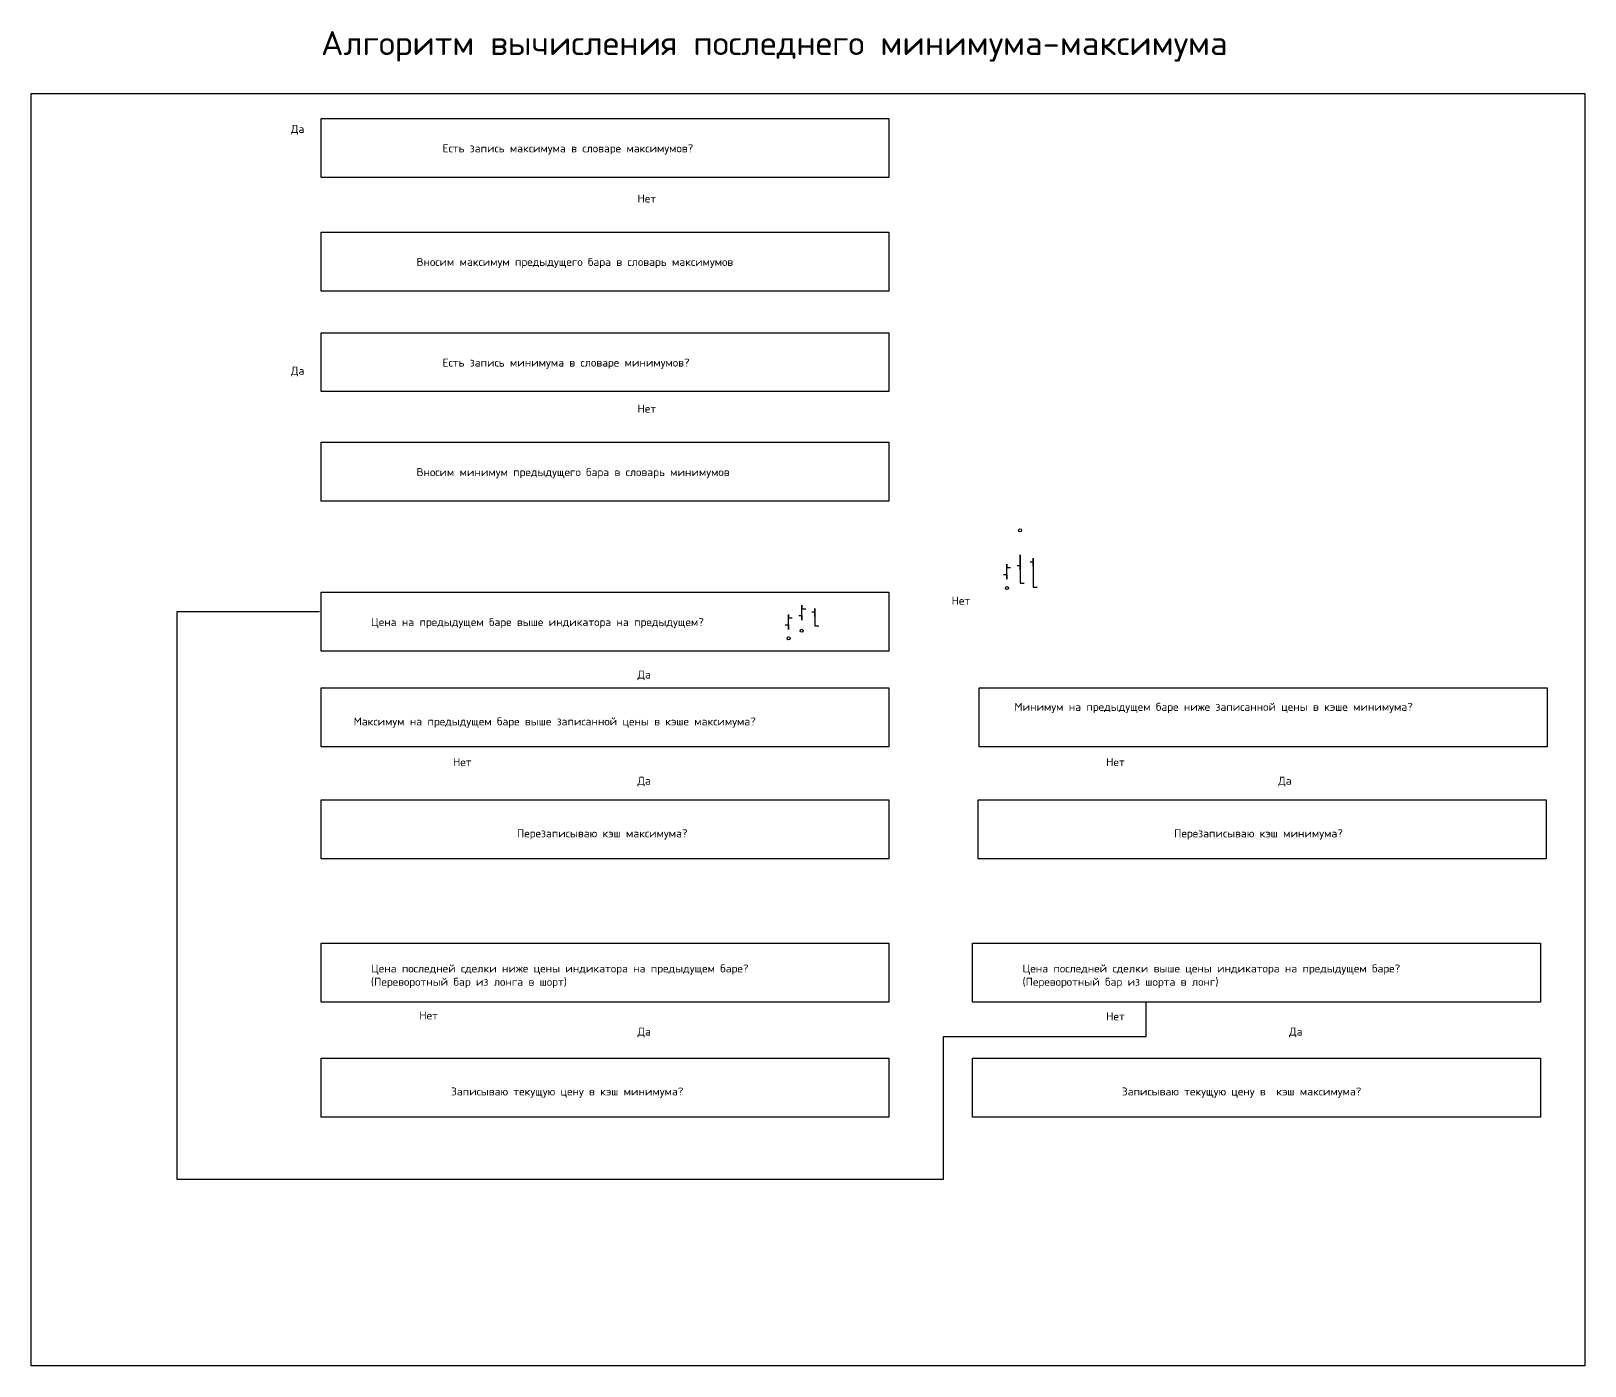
# Model space of a CAD drawing. Header units: metres. Extents: x 5387 to 32417, y 4252 to 8204.
# Drawn here: x 26497 to 28439, y 4895 to 6563 of the extents above; entities that cross this region are included whole.
import ezdxf

# ---------------------------------------------------------------- set-up
doc = ezdxf.new("R2010")
doc.units = ezdxf.units.M
doc.styles.get("Standard").update_dxf_attribs({"font": 'simplex.shx'})

msp = doc.modelspace()

# ---------------------------------------------------------------- linework, layer by layer
for points in [[(26497.1, 6485.1), (28439.1, 6485.1), (28439.1, 4895.5), (26497.1, 4895.5)], [(26859.5, 6453.9), (27569.2, 6453.9), (27569.2, 6380.2), (26859.5, 6380.2)], [(26859.5, 6312), (27569.2, 6312), (27569.2, 6238.3), (26859.5, 6238.3)], [(26859.5, 6186.2), (27569.2, 6186.2), (27569.2, 6112.6), (26859.5, 6112.6)], [(26859.5, 6049.4), (27569.2, 6049.4), (27569.2, 5975.7), (26859.5, 5975.7)], [(26859.5, 5862.1), (27569.2, 5862.1), (27569.2, 5788.4), (26859.5, 5788.4)], [(26859.5, 5742.4), (27569.2, 5742.4), (27569.2, 5668.7), (26859.5, 5668.7)], [(27682, 5742.4), (28391.8, 5742.4), (28391.8, 5668.7), (27682, 5668.7)], [(26859.5, 5602.6), (27569.2, 5602.6), (27569.2, 5528.9), (26859.5, 5528.9)], [(27680.8, 5602.6), (28390.5, 5602.6), (28390.5, 5528.9), (27680.8, 5528.9)], [(26859.5, 5423.6), (27569.2, 5423.6), (27569.2, 5350), (26859.5, 5350)], [(27673.8, 5423.6), (28383.6, 5423.6), (28383.6, 5350), (27673.8, 5350)], [(26859.5, 5280.1), (27569.2, 5280.1), (27569.2, 5206.4), (26859.5, 5206.4)], [(27673.8, 5280.1), (28383.6, 5280.1), (28383.6, 5206.4), (27673.8, 5206.4)]]:
    msp.add_lwpolyline(points, close=True)
at = {"flags": 128}
for points in [[(26859.3, 6167.8, 0, 10, 0), (26831.3, 6167.8, 0, 0, 0), (26796, 6167.8, 0, 0, 0), (26796, 6423, 0, 0, 0), (26858.1, 6423, 0, 0, 0)], [(27233, 6318.7, 0, 10, 0), (27233, 6338.8, 0, 0, 0), (27233, 6376, 0, 0, 0)], [(27233, 6191, 0, 10, 0), (27233, 6211.1, 0, 0, 0), (27233, 6248.3, 0, 0, 0)], [(27019.6, 5859.5, 0, 10, 0), (27019.6, 5889.5, 0, 0, 0), (27019.6, 5915.8, 0, 0, 0), (26796.9, 5915.8, 0, 0, 0), (26796.9, 6127.2, 0, 0, 0), (26860.6, 6127.2, 0, 0, 0)], [(27233, 6056.2, 0, 10, 0), (27233, 6076.2, 0, 0, 0), (27233, 6113.5, 0, 0, 0)], [(27233, 5867, 0, 10, 0), (27233, 5887, 0, 0, 0), (27233, 5973.3, 0, 0, 0)], [(26858.1, 5855.7, 0, 10, 0), (26823.1, 5855.7, 0, 0, 0), (26636.7, 5855.7, 0, 0, 0), (26636.7, 5055, 0, 0, 0), (28055.9, 5055, 0, 0, 0), (28055.9, 5215.6, 0, 0, 0)], [(27769.2, 5744.6, 0, 10, 0), (27769.2, 5760.7, 0, 0, 0), (27769.2, 5838.2, 0, 0, 0), (27569.7, 5838.2, 0, 0, 0)], [(26857.1, 5819.6, 0, 10, 0), (26825.4, 5819.6, 0, 0, 0), (26720.1, 5819.6, 0, 0, 0), (26720.1, 5173.6, 0, 0, 0), (27236.1, 5173.6, 0, 0, 0), (27236.1, 5201.4, 0, 0, 0)], [(27233, 5744.6, 0, 10, 0), (27233, 5764.6, 0, 0, 0), (27233, 5801.8, 0, 0, 0)], [(26857.8, 5799.6, 0, 10, 0), (26826.1, 5799.6, 0, 0, 0), (26772.9, 5799.6, 0, 0, 0), (26772.9, 5307.6, 0, 0, 0), (27028.3, 5307.6, 0, 0, 0), (27028.3, 5350.5, 0, 0, 0)], [(26856.4, 5380.7, 0, 10, 0), (26835.8, 5380.7, 0, 0, 0), (26810.4, 5380.7, 0, 0, 0), (26810.4, 5628.4, 0, 0, 0), (27059.6, 5628.4, 0, 0, 0), (27059.6, 5668.3, 0, 0, 0)], [(27233, 5611.9, 0, 10, 0), (27233, 5631.9, 0, 0, 0), (27233, 5669.1, 0, 0, 0)], [(27672.7, 5380.7, 0, 10, 0), (27652.1, 5380.7, 0, 0, 0), (27626.7, 5380.7, 0, 0, 0), (27626.7, 5628.4, 0, 0, 0), (27875.9, 5628.4, 0, 0, 0), (27875.9, 5668.3, 0, 0, 0)], [(28033.8, 5611.9, 0, 10, 0), (28033.8, 5631.9, 0, 0, 0), (28033.8, 5669.1, 0, 0, 0)], [(27226.3, 5422.3, 0, 10, 0), (27226.3, 5443.8, 0, 0, 0), (27226.3, 5528.7, 0, 0, 0)], [(28080.1, 5422.3, 0, 10, 0), (28080.1, 5443.8, 0, 0, 0), (28080.1, 5528.7, 0, 0, 0)], [(27233, 5287.2, 0, 10, 0), (27233, 5307.2, 0, 0, 0), (27233, 5344.5, 0, 0, 0)], [(28047.4, 5287.2, 0, 10, 0), (28047.4, 5307.2, 0, 0, 0), (28047.4, 5344.5, 0, 0, 0)]]:
    msp.add_lwpolyline(points, format="xyseb", dxfattribs=at)
for points in [[(27729.4, 5895.6), (27733.4, 5895.6), (27733.4, 5889.9), (27733.4, 5908.6), (27733.4, 5873.3), (27738.1, 5873.3)], [(27745.6, 5900.2), (27749.7, 5900.2), (27749.7, 5894.5), (27749.7, 5904.5), (27749.7, 5868.2), (27754.4, 5868.2)], [(27712.6, 5884), (27716.6, 5884), (27716.6, 5878.4), (27716.6, 5897), (27716.6, 5892.8), (27721.3, 5892.8)], [(27456.5, 5832.8), (27460.5, 5832.8), (27460.5, 5827.1), (27460.5, 5845.8), (27460.5, 5841.2), (27465.2, 5841.2)], [(26857.6, 5837.7), (26822.9, 5837.7), (26679.2, 5837.7), (26679.2, 5128.9), (27637.4, 5128.9), (27637.4, 5306.9), (27890.6, 5306.9), (27890.6, 5350.2)], [(27439.6, 5821.2), (27443.7, 5821.2), (27443.7, 5815.5), (27443.7, 5834.2), (27443.7, 5830), (27448.4, 5830)], [(27472.7, 5837.4), (27476.8, 5837.4), (27476.8, 5831.7), (27476.8, 5841.7), (27476.8, 5820.1), (27481.5, 5820.1)]]:
    msp.add_lwpolyline(points, dxfattribs=at)
for centre in [(27733.2, 5939.3), (27716.8, 5867.2), (27460.2, 5813.9), (27443.9, 5804.4)]:
    msp.add_circle(centre, 1.89)

# ---------------------------------------------------------------- texts
at = {"color": 1, "insert": (26859.5, 6563.1), "char_height": 30, "attachment_point": 1}
msp.add_mtext_dynamic_manual_height_columns('Алгоритм вычисления последнего минимума-максимума', width=1361.609, gutter_width=1, heights=[0], dxfattribs=at)
at = {"char_height": 10, "attachment_point": 1}
for s, width, insert in [('Да', 158.04, (26821.9, 6445.8)), ('Есть запись максимума в словаре максимумов?', 562.556, (27011.3, 6421.6)), ('Нет', 158.04, (27255, 6358.9)), ('Вносим максимум предыдущего бара в словарь максимумов', 562.556, (26978.9, 6279.7)), ('Да', 158.04, (26821.9, 6143.8)), ('Есть запись минимума в словаре минимумов?', 562.556, (27011.3, 6153.9)), ('Нет', 158.04, (27255, 6096.4)), ('Вносим минимум предыдущего бара в словарь минимумов', 562.556, (26978.9, 6017.1)), ('Нет', 158.04, (27647.5, 5856.5)), ('Цена на предыдущем баре выше индикатора на предыдущем?', 562.556, (26921.9, 5829.8)), ('Да', 158.04, (27255, 5764.2)), ('\\pxt10;Минимум на предыдущем баре ниже записанной цены в кэше минимума?', 625.292, (27726, 5723.8)), ('\\pxt10;Максимум на предыдущем баре выше записанной цены в кэше максимума?', 620.752, (26900.2, 5705.6)), ('\\pxt5;Нет', 158.04, (27024.4, 5654.8)), ('\\pxt5;Нет', 158.04, (27840.7, 5654.8)), ('Да', 158.04, (27255, 5631.5)), ('Да', 158.04, (28055.8, 5631.5)), ('\\pxt10,24;Перезаписываю кэш максимума?', 259.222, (27104.3, 5565.8)), ('\\pxt10,24;Перезаписываю кэш минимума?', 259.222, (27925.6, 5565.8)), ('Цена последней сделки ниже цены индикатора на предыдущем баре?\\P(Переворотный бар из лонга в шорт)', 562.556, (26921.9, 5397)), ('Цена последней сделки выше цены индикатора на предыдущем баре?\\P(Переворотный бар из шорта в лонг)', 562.556, (27736.2, 5397)), ('\\pxt5;Нет', 158.04, (26982.3, 5338.3)), ('\\pxt5;Нет', 158.04, (27840.7, 5337.2)), ('Да', 158.04, (27255, 5318.1)), ('Да', 158.04, (28069.4, 5318.1)), ('\\pxt10,24;Записываю текущую цену в кэш минимума?', 457.252, (27021.9, 5243.3)), ('\\pxt10,24;Записываю текущую цену в  кэш максимума?', 457.252, (27860.3, 5243.3))]:
    msp.add_mtext_dynamic_manual_height_columns(s, width=width, gutter_width=1, heights=[0], dxfattribs=dict(at, insert=insert))

doc.saveas('drawing.dxf')
